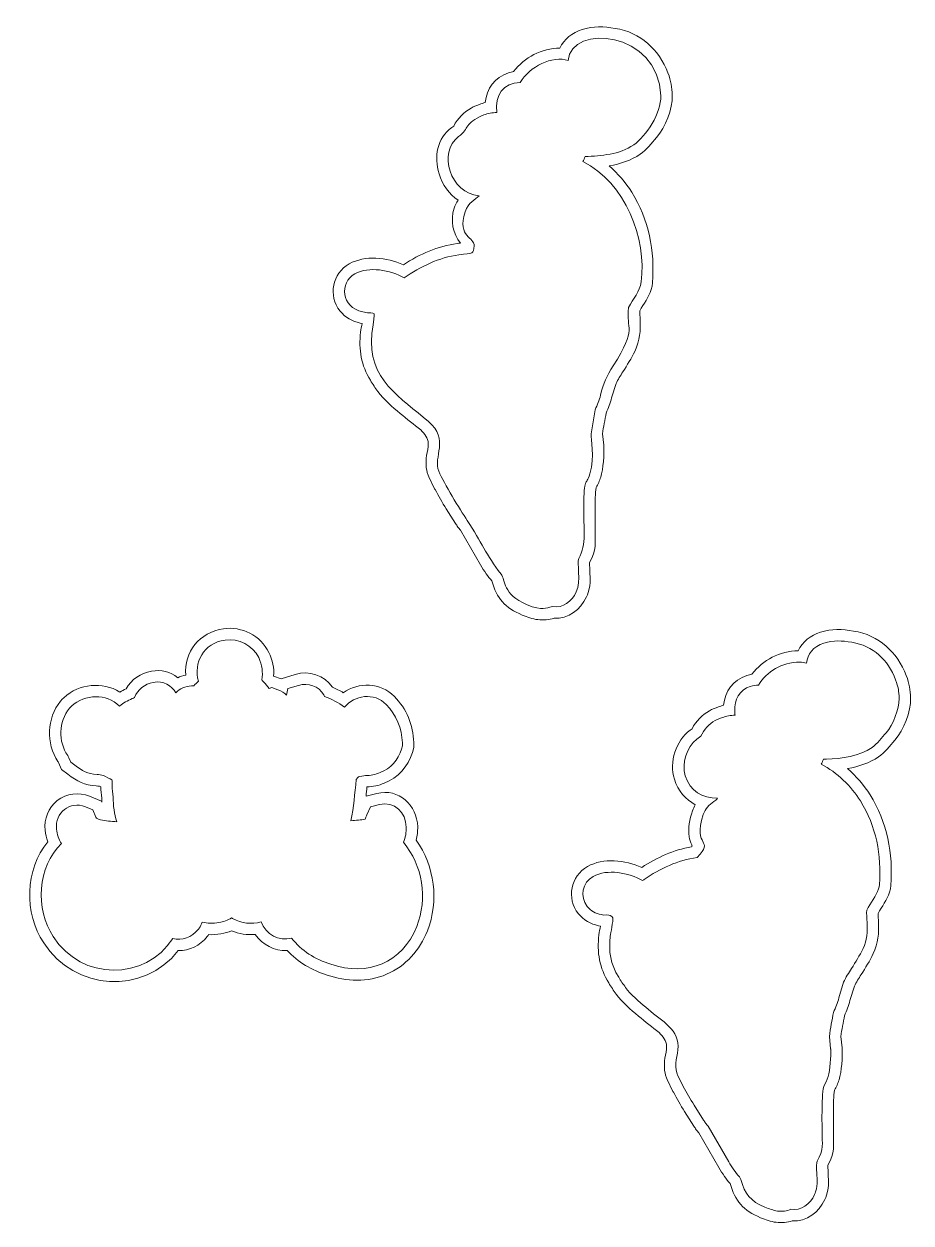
# Model space of a CAD drawing. Header units: millimetres. Extents: x -1956 to 3160, y -604 to 586.
# Drawn here: x -215 to 18.2, y 12.8 to 328.2 of the extents above; entities that cross this region are included whole.
import ezdxf

# ---------------------------------------------------------------- set-up
doc = ezdxf.new("R2010")
doc.units = ezdxf.units.MM
doc.header["$MEASUREMENT"] = 0
doc.layers.add('Katman 1', color=7, linetype='Continuous')

msp = doc.modelspace()

# ---------------------------------------------------------------- linework, layer by layer
at = {"layer": 'Katman 1', "color": 22, "lineweight": 20}
for points, knots in [([(-56.045, 253.6295), (-56.7787, 247.6302), (-53.5803, 248.5705), (-60.0728, 238.278), (-61.8125, 235.5201), (-62.622, 233.8), (-63.3875, 230.5871), (-63.6276, 229.192), (-64.2745, 228.0751), (-64.7726, 226.7365), (-64.7726, 226.7365), (-65.8899, 220.4174), (-65.8899, 220.4174), (-65.942, 218.927), (-64.8167, 214.6297), (-66.2057, 209.8505), (-67.2083, 206.401), (-67.6958, 209.3864), (-67.809, 201.1726), (-67.8862, 195.571), (-66.9883, 191.3956), (-69.1063, 187.5852), (-69.6845, 186.5451), (-68.4116, 181.6567), (-69.7665, 178.8139), (-70.9719, 176.2849), (-73.249, 174.51), (-76.0207, 174.9414), (-77.9277, 174.6943), (-78.3345, 173.6174), (-82.8315, 175.498), (-89.1467, 178.139), (-88.3623, 181.9174), (-89.5304, 183.495), (-93.6111, 188.6984), (-94.5728, 191.8063), (-98.4342, 197.5991), (-100.4065, 200.5579), (-104.5715, 207.3539), (-105.8999, 210.5377), (-107.5, 214.3728), (-103.0229, 218.7945), (-108.6639, 223.6727), (-115.5552, 229.6321), (-124.9513, 234.7955), (-123.4928, 246.7848), (-122.6248, 253.9201), (-122.0789, 251.6116), (-125.9244, 252.4603), (-131.5549, 253.7028), (-132.1687, 260.1333), (-127.9608, 262.5148), (-124.3439, 264.5617), (-118.5966, 263.4798), (-114.9888, 261.4126), (-110.8713, 264.3732), (-105.7318, 266.824), (-100.6742, 267.488), (-96.7418, 268.0043), (-96.8737, 267.6418), (-96.6483, 269.8276), (-96.4051, 272.1859), (-101.1267, 271.9564), (-99.0221, 278.7817), (-98.2059, 281.3403), (-96.2167, 281.9627), (-95.3194, 283.0007), (-102.8804, 283.707), (-106.3037, 294.4487), (-100.7002, 298.6001), (-97.685, 300.8339), (-99.513, 302.0077), (-94.0549, 304.2801), (-93.0563, 304.7078), (-91.8537, 304.9179), (-90.6564, 304.927), (-91.3231, 309.4212), (-88.8903, 312.8174), (-84.5432, 312.8414), (-82.0362, 317.0108), (-76.0346, 319.9852), (-71.8824, 318.6119), (-71.2218, 328.2195), (-48.1566, 326.7078), (-47.5393, 309.2772), (-47.3819, 304.834), (-51.4166, 298.6712), (-54.6559, 296.4308), (-58.4597, 293.8), (-63.1576, 293.5872), (-67.4585, 293.3269), (-67.5918, 292.8654), (-67.7934, 292.4207), (-68.0537, 291.9999), (-56.8575, 286.4867), (-51.1769, 271.6476), (-52.7222, 260.3606), (-53.0777, 257.7637), (-54.7738, 256.0093), (-56.045, 253.6295)], [0, 0, 0, 0, 0.03030303, 0.03030303, 0.03030303, 0.06060606, 0.06060606, 0.06060606, 0.09090909, 0.09090909, 0.09090909, 0.12121212, 0.12121212, 0.12121212, 0.15151515, 0.15151515, 0.15151515, 0.18181818, 0.18181818, 0.18181818, 0.21212121, 0.21212121, 0.21212121, 0.24242424, 0.24242424, 0.24242424, 0.27272727, 0.27272727, 0.27272727, 0.3030303, 0.3030303, 0.3030303, 0.33333333, 0.33333333, 0.33333333, 0.36363636, 0.36363636, 0.36363636, 0.39393939, 0.39393939, 0.39393939, 0.42424242, 0.42424242, 0.42424242, 0.45454545, 0.45454545, 0.45454545, 0.48484848, 0.48484848, 0.48484848, 0.51515152, 0.51515152, 0.51515152, 0.54545455, 0.54545455, 0.54545455, 0.57575758, 0.57575758, 0.57575758, 0.60606061, 0.60606061, 0.60606061, 0.63636364, 0.63636364, 0.63636364, 0.66666667, 0.66666667, 0.66666667, 0.6969697, 0.6969697, 0.6969697, 0.72727273, 0.72727273, 0.72727273, 0.75757576, 0.75757576, 0.75757576, 0.78787879, 0.78787879, 0.78787879, 0.81818182, 0.81818182, 0.81818182, 0.84848485, 0.84848485, 0.84848485, 0.87878788, 0.87878788, 0.87878788, 0.90909091, 0.90909091, 0.90909091, 0.93939394, 0.93939394, 0.93939394, 0.96969697, 0.96969697, 0.96969697, 1, 1, 1, 1]), ([(-110.6352, 221.4048), (-112.473, 222.8285), (-114.2921, 224.2772), (-116.0688, 225.7767), (-118.0929, 227.4849), (-120.3523, 229.3933), (-121.9007, 231.5462), (-122.6057, 232.5265), (-123.3183, 233.4098), (-123.8862, 234.4788), (-126.3358, 238.401), (-127.0269, 242.5833), (-126.4716, 247.1477), (-126.3801, 247.8999), (-126.2208, 248.6726), (-126.0871, 249.4244), (-126.0871, 249.4244), (-126.5719, 249.5314), (-126.5719, 249.5314), (-128.6466, 249.9894), (-130.5225, 251.0385), (-131.8644, 252.7052), (-135.106, 256.7315), (-133.917, 262.5921), (-129.4392, 265.1263), (-125.3521, 267.4394), (-119.5845, 266.8043), (-115.2184, 264.8817), (-110.9268, 267.6558), (-106.164, 269.7937), (-101.0655, 270.4631), (-100.7786, 270.5007), (-100.4913, 270.5335), (-100.2038, 270.5615), (-102.2002, 273.1079), (-102.9414, 276.4783), (-101.872, 279.7217), (-101.6144, 280.5031), (-101.2648, 281.2109), (-100.8348, 281.8554), (-103.2046, 283.4404), (-104.9364, 285.9069), (-105.8412, 288.8183), (-107.234, 293.2999), (-106.4214, 298.0962), (-102.4869, 301.0112), (-102.4869, 301.0112), (-101.9924, 301.3776), (-101.9924, 301.3776), (-100.9273, 303.3244), (-99.3366, 305.0164), (-97.4094, 306.1128), (-97.4094, 306.1128), (-96.8758, 306.4164), (-96.8758, 306.4164), (-96.8758, 306.4164), (-95.1755, 307.0644), (-95.1755, 307.0644), (-94.7071, 307.2611), (-94.2198, 307.4213), (-93.722, 307.548), (-93.3535, 311.1319), (-91.1936, 314.2378), (-87.5607, 315.3624), (-87.1279, 315.4963), (-86.6878, 315.6049), (-86.2427, 315.6847), (-83.376, 319.5106), (-78.8994, 321.7464), (-74.0769, 321.8848), (-72.9683, 324.2135), (-70.83, 325.946), (-68.2466, 326.7596), (-65.2119, 327.7154), (-62.5843, 327.5634), (-59.5009, 327.0645), (-52.839, 325.9865), (-48.0438, 321.5436), (-45.6685, 315.3344), (-44.8274, 313.1357), (-44.6243, 311.709), (-44.542, 309.384), (-44.4182, 305.8894), (-46.4012, 301.0061), (-48.6656, 298.3637), (-50.0174, 296.7863), (-51.212, 295.1662), (-52.9502, 293.964), (-55.2733, 292.3573), (-58.1564, 291.4134), (-61.0848, 290.8955), (-58.7784, 288.8836), (-56.7783, 286.4991), (-55.172, 283.9542), (-50.7137, 276.891), (-49.0689, 268.3866), (-49.7326, 260.1211), (-49.7326, 260.1211), (-49.8046, 259.2245), (-49.8046, 259.2245), (-49.8046, 259.2245), (-50.0739, 258.3663), (-50.0739, 258.3663), (-50.7428, 256.2345), (-52.0222, 254.625), (-53.0915, 252.7706), (-53.0908, 252.0723), (-52.9854, 251.1874), (-52.9617, 250.5902), (-52.8453, 247.6631), (-53.0256, 244.8766), (-54.3254, 242.1958), (-55.2575, 240.2733), (-56.3982, 238.4822), (-57.5362, 236.678), (-58.145, 235.7129), (-58.8348, 234.6796), (-59.3164, 233.636), (-59.3164, 233.636), (-60.4693, 229.8739), (-60.4693, 229.8739), (-60.764, 228.3597), (-61.357, 227.2699), (-61.8924, 225.8745), (-62.0952, 224.9525), (-62.2481, 224.0169), (-62.4148, 223.0883), (-62.5723, 222.2114), (-62.7698, 221.3093), (-62.8739, 220.4204), (-62.8739, 220.4204), (-62.5538, 217.4181), (-62.5538, 217.4181), (-62.5538, 217.4181), (-62.5435, 217.2676), (-62.5435, 217.2676), (-62.3857, 214.9754), (-62.6877, 211.2089), (-63.3257, 209.0138), (-63.627, 207.9773), (-64.05, 207.1555), (-64.5289, 206.2484), (-64.7924, 204.7745), (-64.7907, 202.5359), (-64.8101, 201.1319), (-64.8367, 199.2026), (-64.8175, 197.273), (-64.8049, 195.3437), (-64.7805, 191.6256), (-64.3787, 189.8679), (-66.2477, 186.5363), (-66.269, 186.1528), (-66.2504, 185.6997), (-66.2423, 185.3618), (-66.1804, 182.7979), (-65.8283, 181.2854), (-66.6221, 178.6545), (-66.6221, 178.6545), (-66.7976, 178.0726), (-66.7976, 178.0726), (-66.7976, 178.0726), (-67.0591, 177.524), (-67.0591, 177.524), (-68.6835, 174.115), (-71.8299, 171.6853), (-75.6229, 171.8877), (-76.9839, 171.4435), (-78.4426, 171.3256), (-79.864, 171.509), (-81.337, 171.699), (-82.6304, 172.1624), (-83.9898, 172.7309), (-88.4878, 174.612), (-90.7129, 177.1394), (-91.9879, 181.7571), (-92.4855, 182.3493), (-92.9935, 182.9249), (-93.4487, 183.5544), (-94.0008, 184.3179), (-94.4369, 185.1296), (-94.9117, 185.939), (-94.9117, 185.939), (-100.2489, 195.0381), (-100.2489, 195.0381), (-100.4736, 195.3128), (-100.6913, 195.5907), (-100.8952, 195.8829), (-101.1081, 196.1879), (-101.3116, 196.4989), (-101.5102, 196.8134), (-101.5102, 196.8134), (-103.9523, 200.6806), (-103.9523, 200.6806), (-105.0236, 202.3193), (-105.9149, 204.0468), (-106.8894, 205.7408), (-106.8894, 205.7408), (-107.0093, 205.9492), (-107.0093, 205.9492), (-107.0093, 205.9492), (-108.5662, 209.0769), (-108.5662, 209.0769), (-108.5662, 209.0769), (-108.7296, 209.5396), (-108.7296, 209.5396), (-109.3441, 211.2803), (-109.3898, 212.9011), (-109.1143, 214.7055), (-108.9587, 215.7243), (-108.6736, 216.8233), (-108.6757, 217.8516), (-108.6785, 219.259), (-109.6761, 220.4631), (-110.6352, 221.4048)], [0, 0, 0, 0, 0.01408451, 0.01408451, 0.01408451, 0.02816901, 0.02816901, 0.02816901, 0.04225352, 0.04225352, 0.04225352, 0.05633803, 0.05633803, 0.05633803, 0.07042254, 0.07042254, 0.07042254, 0.08450704, 0.08450704, 0.08450704, 0.09859155, 0.09859155, 0.09859155, 0.11267606, 0.11267606, 0.11267606, 0.12676056, 0.12676056, 0.12676056, 0.14084507, 0.14084507, 0.14084507, 0.15492958, 0.15492958, 0.15492958, 0.16901408, 0.16901408, 0.16901408, 0.18309859, 0.18309859, 0.18309859, 0.1971831, 0.1971831, 0.1971831, 0.21126761, 0.21126761, 0.21126761, 0.22535211, 0.22535211, 0.22535211, 0.23943662, 0.23943662, 0.23943662, 0.25352113, 0.25352113, 0.25352113, 0.26760563, 0.26760563, 0.26760563, 0.28169014, 0.28169014, 0.28169014, 0.29577465, 0.29577465, 0.29577465, 0.30985915, 0.30985915, 0.30985915, 0.32394366, 0.32394366, 0.32394366, 0.33802817, 0.33802817, 0.33802817, 0.35211268, 0.35211268, 0.35211268, 0.36619718, 0.36619718, 0.36619718, 0.38028169, 0.38028169, 0.38028169, 0.3943662, 0.3943662, 0.3943662, 0.4084507, 0.4084507, 0.4084507, 0.42253521, 0.42253521, 0.42253521, 0.43661972, 0.43661972, 0.43661972, 0.45070423, 0.45070423, 0.45070423, 0.46478873, 0.46478873, 0.46478873, 0.47887324, 0.47887324, 0.47887324, 0.49295775, 0.49295775, 0.49295775, 0.50704225, 0.50704225, 0.50704225, 0.52112676, 0.52112676, 0.52112676, 0.53521127, 0.53521127, 0.53521127, 0.54929577, 0.54929577, 0.54929577, 0.56338028, 0.56338028, 0.56338028, 0.57746479, 0.57746479, 0.57746479, 0.5915493, 0.5915493, 0.5915493, 0.6056338, 0.6056338, 0.6056338, 0.61971831, 0.61971831, 0.61971831, 0.63380282, 0.63380282, 0.63380282, 0.64788732, 0.64788732, 0.64788732, 0.66197183, 0.66197183, 0.66197183, 0.67605634, 0.67605634, 0.67605634, 0.69014085, 0.69014085, 0.69014085, 0.70422535, 0.70422535, 0.70422535, 0.71830986, 0.71830986, 0.71830986, 0.73239437, 0.73239437, 0.73239437, 0.74647887, 0.74647887, 0.74647887, 0.76056338, 0.76056338, 0.76056338, 0.77464789, 0.77464789, 0.77464789, 0.78873239, 0.78873239, 0.78873239, 0.8028169, 0.8028169, 0.8028169, 0.81690141, 0.81690141, 0.81690141, 0.83098592, 0.83098592, 0.83098592, 0.84507042, 0.84507042, 0.84507042, 0.85915493, 0.85915493, 0.85915493, 0.87323944, 0.87323944, 0.87323944, 0.88732394, 0.88732394, 0.88732394, 0.90140845, 0.90140845, 0.90140845, 0.91549296, 0.91549296, 0.91549296, 0.92957746, 0.92957746, 0.92957746, 0.94366197, 0.94366197, 0.94366197, 0.95774648, 0.95774648, 0.95774648, 0.97183099, 0.97183099, 0.97183099, 0.98591549, 0.98591549, 0.98591549, 1, 1, 1, 1]), ([(-111.8594, 113.51), (-106.9827, 106.6721), (-105.8154, 97.4889), (-108.9255, 89.6468), (-110.9421, 84.5621), (-114.5666, 80.3966), (-119.6381, 78.2151), (-124.6438, 76.0618), (-130.1639, 76.2266), (-135.2466, 78.0219), (-139.251, 79.2634), (-142.9929, 81.4059), (-145.8253, 84.4973), (-149.1708, 84.3017), (-152.2698, 85.9711), (-154.2174, 88.683), (-156.3283, 88.5137), (-158.4411, 88.8433), (-160.4032, 89.6851), (-161.2923, 89.3008), (-162.2168, 89.0182), (-163.1918, 88.854), (-164.2876, 88.6514), (-165.3757, 88.5799), (-166.4608, 88.6434), (-166.4608, 88.6434), (-166.5961, 88.4393), (-166.5961, 88.4393), (-166.5961, 88.4393), (-166.8004, 88.1804), (-166.8004, 88.1804), (-168.7204, 85.7473), (-171.4808, 84.3924), (-174.4386, 84.4487), (-183.4446, 72.7774), (-201.7415, 73.7967), (-209.8076, 86.4996), (-214.9808, 94.2275), (-214.735, 105.866), (-208.726, 113.1032), (-209.0949, 114.0718), (-209.3346, 115.0937), (-209.4286, 116.0981), (-209.707, 119.0752), (-208.5831, 122.025), (-206.2277, 123.9076), (-203.7868, 125.8585), (-200.5989, 126.2038), (-197.7236, 125.0423), (-197.7236, 125.0423), (-194.6178, 123.7878), (-194.6178, 123.7878), (-194.6178, 123.7878), (-194.4972, 123.4975), (-194.4972, 123.4975), (-194.5083, 123.8516), (-194.5103, 124.2069), (-194.503, 124.5636), (-194.6945, 125.5459), (-194.7734, 126.5339), (-194.7967, 127.5347), (-194.9037, 127.586), (-195.0092, 127.6362), (-195.1103, 127.6847), (-195.3913, 127.7345), (-195.6969, 127.7604), (-195.9696, 127.7852), (-199.134, 127.9447), (-200.9645, 128.9758), (-203.4395, 130.829), (-203.4395, 130.829), (-205.0999, 132.0722), (-205.0999, 132.0722), (-205.0999, 132.0722), (-205.9469, 133.9655), (-205.9469, 133.9655), (-205.9761, 134.0308), (-206.0109, 134.0958), (-206.0467, 134.1591), (-209.2317, 138.974), (-209.0063, 145.5542), (-205.37, 150.0699), (-205.37, 150.0699), (-204.9734, 150.5624), (-204.9734, 150.5624), (-204.9734, 150.5624), (-204.5042, 150.9864), (-204.5042, 150.9864), (-200.3884, 154.7061), (-194.3596, 155.2686), (-189.7628, 152.4775), (-189.2445, 152.7835), (-188.7087, 153.0593), (-188.1509, 153.3031), (-186.7429, 155.7394), (-184.296, 157.4937), (-181.4874, 157.9752), (-178.9324, 158.4131), (-176.4475, 157.7727), (-174.5626, 156.2466), (-173.8908, 156.5602), (-173.1809, 156.7906), (-172.4448, 156.9325), (-172.8649, 162.9104), (-168.8569, 168.2229), (-162.5382, 169.1198), (-157.617, 169.8184), (-152.8331, 167.302), (-150.5908, 162.8716), (-149.6034, 160.9207), (-149.1907, 158.8013), (-149.3335, 156.6632), (-149.3335, 156.6632), (-147.379, 155.9646), (-147.379, 155.9646), (-147.379, 155.9646), (-143.6805, 157.091), (-143.6805, 157.091), (-139.9769, 158.2191), (-136.0736, 156.8997), (-133.8887, 153.7554), (-132.8908, 153.3377), (-131.9368, 152.8424), (-131.0166, 152.2834), (-127.0066, 155.1517), (-121.2448, 155.0143), (-117.6051, 151.31), (-114.4157, 148.1668), (-112.6364, 143.6685), (-112.4989, 139.219), (-112.4989, 139.219), (-112.4572, 137.8674), (-112.4572, 137.8674), (-112.4572, 137.8674), (-112.8619, 136.5771), (-112.8619, 136.5771), (-114.0065, 132.9284), (-116.5759, 129.772), (-120.2527, 128.5171), (-121.6922, 127.8697), (-123.2317, 127.5486), (-124.8053, 127.5051), (-124.8837, 126.7001), (-124.9605, 125.895), (-125.0433, 125.0908), (-125.0433, 125.0908), (-122.2293, 125.7864), (-122.2293, 125.7864), (-116.4056, 127.2261), (-111.6153, 122.7387), (-111.4696, 116.9971), (-111.4405, 115.85), (-111.5671, 114.6517), (-111.8594, 113.51)], [0, 0, 0, 0, 0.01960784, 0.01960784, 0.01960784, 0.03921569, 0.03921569, 0.03921569, 0.05882353, 0.05882353, 0.05882353, 0.07843137, 0.07843137, 0.07843137, 0.09803922, 0.09803922, 0.09803922, 0.11764706, 0.11764706, 0.11764706, 0.1372549, 0.1372549, 0.1372549, 0.15686275, 0.15686275, 0.15686275, 0.17647059, 0.17647059, 0.17647059, 0.19607843, 0.19607843, 0.19607843, 0.21568627, 0.21568627, 0.21568627, 0.23529412, 0.23529412, 0.23529412, 0.25490196, 0.25490196, 0.25490196, 0.2745098, 0.2745098, 0.2745098, 0.29411765, 0.29411765, 0.29411765, 0.31372549, 0.31372549, 0.31372549, 0.33333333, 0.33333333, 0.33333333, 0.35294118, 0.35294118, 0.35294118, 0.37254902, 0.37254902, 0.37254902, 0.39215686, 0.39215686, 0.39215686, 0.41176471, 0.41176471, 0.41176471, 0.43137255, 0.43137255, 0.43137255, 0.45098039, 0.45098039, 0.45098039, 0.47058824, 0.47058824, 0.47058824, 0.49019608, 0.49019608, 0.49019608, 0.50980392, 0.50980392, 0.50980392, 0.52941176, 0.52941176, 0.52941176, 0.54901961, 0.54901961, 0.54901961, 0.56862745, 0.56862745, 0.56862745, 0.58823529, 0.58823529, 0.58823529, 0.60784314, 0.60784314, 0.60784314, 0.62745098, 0.62745098, 0.62745098, 0.64705882, 0.64705882, 0.64705882, 0.66666667, 0.66666667, 0.66666667, 0.68627451, 0.68627451, 0.68627451, 0.70588235, 0.70588235, 0.70588235, 0.7254902, 0.7254902, 0.7254902, 0.74509804, 0.74509804, 0.74509804, 0.76470588, 0.76470588, 0.76470588, 0.78431373, 0.78431373, 0.78431373, 0.80392157, 0.80392157, 0.80392157, 0.82352941, 0.82352941, 0.82352941, 0.84313725, 0.84313725, 0.84313725, 0.8627451, 0.8627451, 0.8627451, 0.88235294, 0.88235294, 0.88235294, 0.90196078, 0.90196078, 0.90196078, 0.92156863, 0.92156863, 0.92156863, 0.94117647, 0.94117647, 0.94117647, 0.96078431, 0.96078431, 0.96078431, 0.98039216, 0.98039216, 0.98039216, 1, 1, 1, 1]), ([(-47.9705, 62.8573), (-49.8083, 64.281), (-51.6274, 65.7297), (-53.4041, 67.2292), (-55.4282, 68.9374), (-57.6876, 70.8458), (-59.236, 72.9987), (-59.941, 73.979), (-60.6536, 74.8623), (-61.2215, 75.9313), (-63.6711, 79.8535), (-64.3622, 84.0358), (-63.8069, 88.6002), (-63.7154, 89.3524), (-63.5561, 90.1251), (-63.4224, 90.8769), (-63.4224, 90.8769), (-63.9072, 90.9839), (-63.9072, 90.9839), (-65.9819, 91.4419), (-67.8578, 92.491), (-69.1997, 94.1577), (-72.4413, 98.184), (-71.2523, 104.0446), (-66.7745, 106.5788), (-62.6874, 108.8919), (-56.9198, 108.2568), (-52.5537, 106.3342), (-48.5725, 108.9077), (-44.1858, 110.9336), (-39.5018, 111.7476), (-39.4255, 111.836), (-39.3515, 111.9249), (-39.2841, 112.0106), (-39.3331, 112.105), (-39.381, 112.1989), (-39.4233, 112.2907), (-39.7374, 112.9715), (-39.9565, 113.6644), (-40.0796, 114.405), (-40.4516, 116.6422), (-39.9063, 119.0542), (-39.2073, 121.1742), (-39.0116, 121.7678), (-38.7628, 122.319), (-38.466, 122.8321), (-41.0407, 124.1404), (-42.9932, 126.4062), (-43.9767, 129.5707), (-45.3594, 134.0194), (-43.5775, 139.6814), (-39.8222, 142.4637), (-39.8222, 142.4637), (-39.3277, 142.8301), (-39.3277, 142.8301), (-38.2626, 144.7769), (-36.6719, 146.4689), (-34.7447, 147.5653), (-34.7447, 147.5653), (-34.2111, 147.8689), (-34.2111, 147.8689), (-34.2111, 147.8689), (-32.5108, 148.5169), (-32.5108, 148.5169), (-32.0424, 148.7136), (-31.5551, 148.8738), (-31.0573, 149.0005), (-30.6888, 152.5844), (-28.5289, 155.6903), (-24.896, 156.8149), (-24.4632, 156.9488), (-24.0231, 157.0574), (-23.578, 157.1372), (-20.7113, 160.9631), (-16.2347, 163.1989), (-11.4122, 163.3373), (-10.3036, 165.666), (-8.1653, 167.3985), (-5.5819, 168.2121), (-2.5472, 169.1679), (0.0804, 169.0159), (3.1638, 168.517), (9.8257, 167.439), (14.6209, 162.9961), (16.9962, 156.7869), (17.8373, 154.5882), (18.0404, 153.1615), (18.1227, 150.8365), (18.2465, 147.3419), (16.2635, 142.4586), (13.9991, 139.8162), (12.6473, 138.2388), (11.4527, 136.6187), (9.7145, 135.4165), (7.3914, 133.8098), (4.5083, 132.8659), (1.5799, 132.348), (3.8863, 130.3361), (5.8864, 127.9516), (7.4927, 125.4067), (11.951, 118.3435), (13.5958, 109.8391), (12.9321, 101.5736), (12.9321, 101.5736), (12.8601, 100.677), (12.8601, 100.677), (12.8601, 100.677), (12.5908, 99.8188), (12.5908, 99.8188), (11.9219, 97.687), (10.6425, 96.0775), (9.5732, 94.2231), (9.5739, 93.5248), (9.6793, 92.6399), (9.703, 92.0427), (9.8194, 89.1156), (9.6391, 86.3291), (8.3393, 83.6483), (7.4072, 81.7258), (6.2665, 79.9347), (5.1285, 78.1305), (4.5197, 77.1654), (3.8299, 76.1321), (3.3483, 75.0885), (3.3483, 75.0885), (2.1954, 71.3264), (2.1954, 71.3264), (1.9007, 69.8122), (1.3077, 68.7224), (0.7723, 67.327), (0.5695, 66.405), (0.4166, 65.4694), (0.2499, 64.5408), (0.0924, 63.6639), (-0.1051, 62.7618), (-0.2092, 61.8729), (-0.2092, 61.8729), (0.1109, 58.8706), (0.1109, 58.8706), (0.1109, 58.8706), (0.1212, 58.7201), (0.1212, 58.7201), (0.279, 56.4279), (-0.023, 52.6614), (-0.661, 50.4663), (-0.9623, 49.4298), (-1.3853, 48.608), (-1.8642, 47.7009), (-2.1277, 46.227), (-2.126, 43.9884), (-2.1454, 42.5844), (-2.172, 40.6551), (-2.1528, 38.7255), (-2.1402, 36.7962), (-2.1158, 33.0781), (-1.714, 31.3204), (-3.583, 27.9888), (-3.6043, 27.6053), (-3.5857, 27.1522), (-3.5776, 26.8143), (-3.5157, 24.2504), (-3.1636, 22.7379), (-3.9574, 20.107), (-3.9574, 20.107), (-4.1329, 19.5251), (-4.1329, 19.5251), (-4.1329, 19.5251), (-4.3944, 18.9765), (-4.3944, 18.9765), (-6.0188, 15.5675), (-9.1652, 13.1378), (-12.9582, 13.3402), (-14.3192, 12.896), (-15.7779, 12.7781), (-17.1993, 12.9615), (-18.6723, 13.1515), (-19.9657, 13.6149), (-21.3251, 14.1834), (-25.8231, 16.0645), (-28.0482, 18.5919), (-29.3232, 23.2096), (-29.8208, 23.8018), (-30.3288, 24.3774), (-30.784, 25.0069), (-31.3361, 25.7704), (-31.7722, 26.5821), (-32.247, 27.3915), (-32.247, 27.3915), (-37.5842, 36.4906), (-37.5842, 36.4906), (-37.8089, 36.7653), (-38.0266, 37.0432), (-38.2305, 37.3354), (-38.4434, 37.6404), (-38.6469, 37.9514), (-38.8455, 38.2659), (-38.8455, 38.2659), (-41.2876, 42.1331), (-41.2876, 42.1331), (-42.3589, 43.7718), (-43.2502, 45.4993), (-44.2247, 47.1933), (-44.2247, 47.1933), (-44.3446, 47.4017), (-44.3446, 47.4017), (-44.3446, 47.4017), (-45.9015, 50.5294), (-45.9015, 50.5294), (-45.9015, 50.5294), (-46.0649, 50.9921), (-46.0649, 50.9921), (-46.6794, 52.7328), (-46.7251, 54.3536), (-46.4496, 56.158), (-46.294, 57.1768), (-46.0089, 58.2758), (-46.011, 59.3041), (-46.0138, 60.7115), (-47.0114, 61.9156), (-47.9705, 62.8573)], [0, 0, 0, 0, 0.01369863, 0.01369863, 0.01369863, 0.02739726, 0.02739726, 0.02739726, 0.04109589, 0.04109589, 0.04109589, 0.05479452, 0.05479452, 0.05479452, 0.06849315, 0.06849315, 0.06849315, 0.08219178, 0.08219178, 0.08219178, 0.09589041, 0.09589041, 0.09589041, 0.10958904, 0.10958904, 0.10958904, 0.12328767, 0.12328767, 0.12328767, 0.1369863, 0.1369863, 0.1369863, 0.15068493, 0.15068493, 0.15068493, 0.16438356, 0.16438356, 0.16438356, 0.17808219, 0.17808219, 0.17808219, 0.19178082, 0.19178082, 0.19178082, 0.20547945, 0.20547945, 0.20547945, 0.21917808, 0.21917808, 0.21917808, 0.23287671, 0.23287671, 0.23287671, 0.24657534, 0.24657534, 0.24657534, 0.26027397, 0.26027397, 0.26027397, 0.2739726, 0.2739726, 0.2739726, 0.28767123, 0.28767123, 0.28767123, 0.30136986, 0.30136986, 0.30136986, 0.31506849, 0.31506849, 0.31506849, 0.32876712, 0.32876712, 0.32876712, 0.34246575, 0.34246575, 0.34246575, 0.35616438, 0.35616438, 0.35616438, 0.36986301, 0.36986301, 0.36986301, 0.38356164, 0.38356164, 0.38356164, 0.39726027, 0.39726027, 0.39726027, 0.4109589, 0.4109589, 0.4109589, 0.42465753, 0.42465753, 0.42465753, 0.43835616, 0.43835616, 0.43835616, 0.45205479, 0.45205479, 0.45205479, 0.46575342, 0.46575342, 0.46575342, 0.47945205, 0.47945205, 0.47945205, 0.49315068, 0.49315068, 0.49315068, 0.50684932, 0.50684932, 0.50684932, 0.52054795, 0.52054795, 0.52054795, 0.53424658, 0.53424658, 0.53424658, 0.54794521, 0.54794521, 0.54794521, 0.56164384, 0.56164384, 0.56164384, 0.57534247, 0.57534247, 0.57534247, 0.5890411, 0.5890411, 0.5890411, 0.60273973, 0.60273973, 0.60273973, 0.61643836, 0.61643836, 0.61643836, 0.63013699, 0.63013699, 0.63013699, 0.64383562, 0.64383562, 0.64383562, 0.65753425, 0.65753425, 0.65753425, 0.67123288, 0.67123288, 0.67123288, 0.68493151, 0.68493151, 0.68493151, 0.69863014, 0.69863014, 0.69863014, 0.71232877, 0.71232877, 0.71232877, 0.7260274, 0.7260274, 0.7260274, 0.73972603, 0.73972603, 0.73972603, 0.75342466, 0.75342466, 0.75342466, 0.76712329, 0.76712329, 0.76712329, 0.78082192, 0.78082192, 0.78082192, 0.79452055, 0.79452055, 0.79452055, 0.80821918, 0.80821918, 0.80821918, 0.82191781, 0.82191781, 0.82191781, 0.83561644, 0.83561644, 0.83561644, 0.84931507, 0.84931507, 0.84931507, 0.8630137, 0.8630137, 0.8630137, 0.87671233, 0.87671233, 0.87671233, 0.89041096, 0.89041096, 0.89041096, 0.90410959, 0.90410959, 0.90410959, 0.91780822, 0.91780822, 0.91780822, 0.93150685, 0.93150685, 0.93150685, 0.94520548, 0.94520548, 0.94520548, 0.95890411, 0.95890411, 0.95890411, 0.97260274, 0.97260274, 0.97260274, 0.98630137, 0.98630137, 0.98630137, 1, 1, 1, 1]), ([(-130.7279, 148.4718), (-128.1232, 151.6886), (-122.9099, 152.4498), (-119.7287, 149.1907), (-117.0786, 146.5896), (-115.6114, 142.8108), (-115.4975, 139.1264), (-115.4975, 139.1264), (-115.4714, 138.2816), (-115.4714, 138.2816), (-115.4714, 138.2816), (-115.7244, 137.4751), (-115.7244, 137.4751), (-116.6002, 134.6839), (-118.5379, 132.2153), (-121.3548, 131.3123), (-122.5542, 130.7472), (-123.8507, 130.4993), (-125.1835, 130.5), (-125.7344, 130.4227), (-126.5848, 130.2928), (-127.0508, 130.1319), (-127.2389, 129.8997), (-127.4311, 129.6727), (-127.6258, 129.4474), (-128.0138, 125.7245), (-128.2475, 122.1191), (-129.0567, 118.6269), (-128.3856, 118.6908), (-127.7116, 118.7377), (-127.0272, 118.7919), (-126.491, 118.8343), (-125.878, 118.8833), (-125.3016, 118.9932), (-125.1456, 119.3802), (-124.9998, 119.7919), (-124.8431, 120.1289), (-124.8431, 120.1289), (-123.8334, 122.2996), (-123.8334, 122.2996), (-123.8334, 122.2996), (-121.5094, 122.8741), (-121.5094, 122.8741), (-117.5326, 123.8572), (-114.5652, 120.7272), (-114.4686, 116.921), (-114.436, 115.6362), (-114.6627, 114.1776), (-115.2156, 112.9572), (-110.1727, 106.8597), (-108.7578, 98.2072), (-111.7142, 90.7528), (-115.479, 81.26), (-124.7115, 77.4549), (-134.3023, 80.8701), (-138.4498, 82.1453), (-142.1354, 84.4488), (-144.6191, 87.7298), (-148.0381, 86.7513), (-151.287, 88.7716), (-152.6465, 91.9762), (-155.132, 91.342), (-157.7757, 91.5835), (-160.1233, 92.8847), (-160.2241, 92.9339), (-160.3221, 92.9839), (-160.4177, 93.0346), (-161.4427, 92.4401), (-162.5102, 92.0078), (-163.7134, 91.8084), (-165.3333, 91.5054), (-166.7817, 91.5873), (-168.1404, 91.9183), (-168.3428, 91.3667), (-168.6008, 90.8443), (-168.9141, 90.3721), (-168.9141, 90.3721), (-169.0279, 90.2005), (-169.0279, 90.2005), (-169.0279, 90.2005), (-169.1555, 90.0388), (-169.1555, 90.0388), (-170.9117, 87.8134), (-173.4252, 87.0434), (-175.8546, 87.6453), (-183.0078, 76.4658), (-199.8663, 76.3923), (-207.2946, 88.1385), (-212.0872, 95.2641), (-211.5441, 106.5829), (-205.1042, 112.5786), (-205.1055, 112.5807), (-205.1067, 112.5829), (-205.1079, 112.585), (-205.8575, 113.6941), (-206.3212, 115.09), (-206.4416, 116.3775), (-206.8445, 120.6847), (-203.0051, 123.9401), (-198.8472, 122.2607), (-198.8472, 122.2607), (-196.9061, 121.4766), (-196.9061, 121.4766), (-196.9061, 121.4766), (-196.1027, 119.5434), (-196.1027, 119.5434), (-195.9129, 119.0868), (-195.269, 118.9676), (-194.8357, 118.8653), (-193.5062, 118.5515), (-192.0273, 118.4736), (-190.5937, 118.3443), (-191.2265, 120.4123), (-191.5834, 122.5541), (-191.4938, 124.8312), (-191.7232, 125.8404), (-191.7913, 126.8548), (-191.803, 127.9255), (-191.8065, 128.2464), (-191.7841, 128.8229), (-191.8206, 129.2302), (-191.8206, 129.2302), (-191.8916, 129.3307), (-191.8916, 129.3307), (-192.4269, 129.7234), (-193.3524, 130.1461), (-194.1128, 130.5368), (-194.6349, 130.6708), (-195.2383, 130.73), (-195.7597, 130.7786), (-198.3356, 130.8969), (-199.654, 131.7422), (-201.6414, 133.2304), (-201.6414, 133.2304), (-202.6791, 134.0074), (-202.6791, 134.0074), (-202.6791, 134.0074), (-203.2085, 135.1907), (-203.2085, 135.1907), (-203.2927, 135.3789), (-203.3922, 135.563), (-203.4964, 135.742), (-206.0117, 139.4744), (-205.883, 144.6511), (-203.0334, 148.1883), (-203.0334, 148.1883), (-202.7857, 148.4959), (-202.7857, 148.4959), (-202.7857, 148.4959), (-202.4927, 148.7607), (-202.4927, 148.7607), (-198.9105, 151.9989), (-193.4015, 152.1097), (-189.8358, 148.7889), (-188.8554, 149.5666), (-187.7917, 150.2362), (-186.5166, 150.7331), (-186.3202, 150.8451), (-186.1275, 150.9431), (-185.9313, 151.0369), (-185.0875, 153.0727), (-183.2111, 154.6359), (-180.9805, 155.0183), (-178.3097, 155.4761), (-176.1632, 154.2368), (-175.0808, 152.2595), (-173.9917, 153.3671), (-172.5483, 154.0341), (-170.9192, 154.0961), (-170.9192, 154.0961), (-170.2984, 154.1197), (-170.2984, 154.1197), (-169.9333, 154.5279), (-169.5447, 154.9163), (-169.1367, 155.2874), (-170.4499, 160.153), (-167.8094, 165.3415), (-162.1166, 166.1496), (-158.4636, 166.6681), (-154.9294, 164.8006), (-153.2675, 161.5169), (-152.3093, 159.6237), (-152.108, 157.6025), (-152.4832, 155.6621), (-152.3184, 155.505), (-152.1488, 155.3273), (-151.9708, 155.1215), (-151.4782, 154.5519), (-150.9981, 153.9919), (-150.5412, 153.4209), (-150.5412, 153.4209), (-149.8027, 153.645), (-149.8027, 153.645), (-149.8027, 153.645), (-148.248, 153.0893), (-148.248, 153.0893), (-147.2716, 152.7404), (-146.555, 152.2526), (-145.9741, 151.6312), (-145.9741, 151.6312), (-145.5692, 153.3797), (-145.5692, 153.3797), (-145.5692, 153.3797), (-142.8064, 154.2212), (-142.8064, 154.2212), (-140.2147, 155.0106), (-137.5325, 154.0315), (-136.1361, 151.7092), (-136.0564, 151.5767), (-135.9864, 151.4497), (-135.9237, 151.3261), (-134.0354, 150.6597), (-132.3447, 149.6719), (-130.7279, 148.4718)], [0, 0, 0, 0, 0.01408451, 0.01408451, 0.01408451, 0.02816901, 0.02816901, 0.02816901, 0.04225352, 0.04225352, 0.04225352, 0.05633803, 0.05633803, 0.05633803, 0.07042254, 0.07042254, 0.07042254, 0.08450704, 0.08450704, 0.08450704, 0.09859155, 0.09859155, 0.09859155, 0.11267606, 0.11267606, 0.11267606, 0.12676056, 0.12676056, 0.12676056, 0.14084507, 0.14084507, 0.14084507, 0.15492958, 0.15492958, 0.15492958, 0.16901408, 0.16901408, 0.16901408, 0.18309859, 0.18309859, 0.18309859, 0.1971831, 0.1971831, 0.1971831, 0.21126761, 0.21126761, 0.21126761, 0.22535211, 0.22535211, 0.22535211, 0.23943662, 0.23943662, 0.23943662, 0.25352113, 0.25352113, 0.25352113, 0.26760563, 0.26760563, 0.26760563, 0.28169014, 0.28169014, 0.28169014, 0.29577465, 0.29577465, 0.29577465, 0.30985915, 0.30985915, 0.30985915, 0.32394366, 0.32394366, 0.32394366, 0.33802817, 0.33802817, 0.33802817, 0.35211268, 0.35211268, 0.35211268, 0.36619718, 0.36619718, 0.36619718, 0.38028169, 0.38028169, 0.38028169, 0.3943662, 0.3943662, 0.3943662, 0.4084507, 0.4084507, 0.4084507, 0.42253521, 0.42253521, 0.42253521, 0.43661972, 0.43661972, 0.43661972, 0.45070423, 0.45070423, 0.45070423, 0.46478873, 0.46478873, 0.46478873, 0.47887324, 0.47887324, 0.47887324, 0.49295775, 0.49295775, 0.49295775, 0.50704225, 0.50704225, 0.50704225, 0.52112676, 0.52112676, 0.52112676, 0.53521127, 0.53521127, 0.53521127, 0.54929577, 0.54929577, 0.54929577, 0.56338028, 0.56338028, 0.56338028, 0.57746479, 0.57746479, 0.57746479, 0.5915493, 0.5915493, 0.5915493, 0.6056338, 0.6056338, 0.6056338, 0.61971831, 0.61971831, 0.61971831, 0.63380282, 0.63380282, 0.63380282, 0.64788732, 0.64788732, 0.64788732, 0.66197183, 0.66197183, 0.66197183, 0.67605634, 0.67605634, 0.67605634, 0.69014085, 0.69014085, 0.69014085, 0.70422535, 0.70422535, 0.70422535, 0.71830986, 0.71830986, 0.71830986, 0.73239437, 0.73239437, 0.73239437, 0.74647887, 0.74647887, 0.74647887, 0.76056338, 0.76056338, 0.76056338, 0.77464789, 0.77464789, 0.77464789, 0.78873239, 0.78873239, 0.78873239, 0.8028169, 0.8028169, 0.8028169, 0.81690141, 0.81690141, 0.81690141, 0.83098592, 0.83098592, 0.83098592, 0.84507042, 0.84507042, 0.84507042, 0.85915493, 0.85915493, 0.85915493, 0.87323944, 0.87323944, 0.87323944, 0.88732394, 0.88732394, 0.88732394, 0.90140845, 0.90140845, 0.90140845, 0.91549296, 0.91549296, 0.91549296, 0.92957746, 0.92957746, 0.92957746, 0.94366197, 0.94366197, 0.94366197, 0.95774648, 0.95774648, 0.95774648, 0.97183099, 0.97183099, 0.97183099, 0.98591549, 0.98591549, 0.98591549, 1, 1, 1, 1]), ([(6.6189, 95.0826), (6.52, 94.274), (6.6764, 92.6527), (6.7054, 91.9235), (6.8005, 89.5313), (6.7064, 87.1567), (5.6399, 84.9572), (4.7584, 83.1391), (3.6674, 81.4374), (2.5911, 79.7311), (1.8883, 78.617), (1.0735, 77.3679), (0.5355, 76.1487), (0.5355, 76.1487), (-0.7236, 72.0402), (-0.7236, 72.0402), (-0.9637, 70.6451), (-1.6106, 69.5282), (-2.1087, 68.1896), (-2.3407, 67.1743), (-2.5195, 66.0925), (-2.7029, 65.0711), (-2.8801, 64.0847), (-3.1305, 62.8903), (-3.226, 61.8705), (-3.226, 61.8705), (-2.8782, 58.6084), (-2.8782, 58.6084), (-2.8782, 58.6084), (-2.8717, 58.514), (-2.8717, 58.514), (-2.7478, 56.7057), (-3.042, 53.0232), (-3.5418, 51.3036), (-3.832, 50.3051), (-4.2642, 49.5828), (-4.7165, 48.7239), (-5.0619, 47.2296), (-5.1249, 44.0876), (-5.1451, 42.6257), (-5.1719, 40.6761), (-5.1529, 38.7261), (-5.1401, 36.7765), (-5.1194, 33.6232), (-4.6135, 32.0874), (-6.4424, 29.0383), (-6.6216, 28.6893), (-6.5861, 27.1327), (-6.5767, 26.742), (-6.5253, 24.6113), (-6.1601, 23.1915), (-6.8295, 20.9735), (-6.8295, 20.9735), (-6.9392, 20.6099), (-6.9392, 20.6099), (-6.9392, 20.6099), (-7.1026, 20.267), (-7.1026, 20.267), (-8.308, 17.738), (-10.5851, 15.9631), (-13.3568, 16.3945), (-14.3728, 15.9504), (-15.5547, 15.7742), (-16.8155, 15.9368), (-18.0143, 16.0915), (-19.0638, 16.4895), (-20.1676, 16.9511), (-23.9227, 18.5215), (-25.4827, 20.3971), (-26.4975, 24.2532), (-26.5821, 24.4621), (-26.7438, 24.7616), (-26.8665, 24.9481), (-27.3592, 25.5417), (-27.9051, 26.1454), (-28.353, 26.7648), (-28.8342, 27.4303), (-29.2429, 28.1995), (-29.6593, 28.9093), (-29.6593, 28.9093), (-35.1179, 38.2154), (-35.1179, 38.2154), (-35.3465, 38.4902), (-35.5609, 38.752), (-35.7703, 39.0522), (-35.9583, 39.3215), (-36.1337, 39.5902), (-36.3089, 39.8677), (-36.3089, 39.8677), (-38.764, 43.7555), (-38.764, 43.7555), (-39.815, 45.36), (-40.6713, 47.0322), (-41.6243, 48.6892), (-41.6243, 48.6892), (-41.6992, 48.8194), (-41.6992, 48.8194), (-41.6992, 48.8194), (-43.1339, 51.7016), (-43.1339, 51.7016), (-43.1339, 51.7016), (-43.236, 51.9908), (-43.236, 51.9908), (-44.2022, 54.7282), (-43.0058, 56.7188), (-43.011, 59.3101), (-43.0158, 61.6778), (-44.3573, 63.5406), (-46, 65.1258), (-47.8489, 66.5561), (-49.6831, 68.0144), (-51.4692, 69.5218), (-53.2131, 70.9936), (-55.474, 72.9061), (-56.8005, 74.7504), (-57.4343, 75.6317), (-58.1237, 76.4635), (-58.6185, 77.4275), (-60.7444, 80.7822), (-61.3071, 84.3072), (-60.8289, 88.2379), (-60.7196, 89.1364), (-60.0723, 92.1654), (-60.1254, 93.0832), (-60.4765, 93.5934), (-61.0878, 93.8781), (-61.7053, 93.8188), (-61.7053, 93.8188), (-62.4904, 93.7434), (-62.4904, 93.7434), (-62.4904, 93.7434), (-63.2605, 93.9134), (-63.2605, 93.9134), (-64.663, 94.2228), (-65.9506, 94.9059), (-66.8629, 96.0391), (-68.9498, 98.6311), (-68.1596, 102.3477), (-65.2969, 103.9679), (-61.68, 106.0148), (-55.9327, 104.9329), (-52.3249, 102.8657), (-52.216, 102.944), (-52.1068, 103.022), (-51.9973, 103.0999), (-51.9973, 103.0999), (-51.9568, 103.1287), (-51.9568, 103.1287), (-51.9568, 103.1287), (-51.9156, 103.1568), (-51.9156, 103.1568), (-47.7547, 105.9928), (-43.0485, 108.2796), (-38.0103, 108.9411), (-33.2144, 113.9353), (-39.2972, 111.3211), (-36.3582, 120.2348), (-35.8634, 121.7356), (-34.8671, 122.7912), (-33.5971, 123.6505), (-33.1834, 123.9304), (-32.8754, 124.1875), (-32.6079, 124.51), (-36.6286, 124.5238), (-39.848, 126.3944), (-41.1119, 130.4611), (-42.1163, 133.6926), (-40.7651, 138.0317), (-38.0363, 140.0532), (-38.0363, 140.0532), (-36.9742, 140.8401), (-36.9742, 140.8401), (-36.1752, 142.5541), (-34.8533, 144.0518), (-33.2612, 144.9578), (-33.2612, 144.9578), (-32.9276, 145.1476), (-32.9276, 145.1476), (-32.9276, 145.1476), (-31.391, 145.7332), (-31.391, 145.7332), (-30.3924, 146.1609), (-29.1898, 146.371), (-27.9925, 146.3801), (-28.0498, 146.7663), (-28.0893, 147.1529), (-28.1061, 147.5371), (-28.2305, 150.3961), (-26.8731, 153.0624), (-24.0089, 153.949), (-23.2612, 154.1804), (-22.549, 154.2908), (-21.8793, 154.2945), (-19.7143, 157.8951), (-15.7242, 160.3215), (-11.0008, 160.344), (-10.3715, 160.347), (-9.7727, 160.2483), (-9.2185, 160.065), (-9.0584, 162.3933), (-7.4343, 164.4834), (-4.6807, 165.3507), (-2.1095, 166.1605), (0.0953, 165.9745), (2.6846, 165.5555), (8.2818, 164.6498), (12.2009, 160.9256), (14.1942, 155.715), (14.9478, 153.745), (15.052, 152.7805), (15.1246, 150.7303), (15.2211, 148.0057), (13.4953, 143.8387), (11.7211, 141.7683), (10.6053, 140.4663), (9.4145, 138.8567), (8.008, 137.8839), (4.7436, 135.6262), (-0.0901, 134.9153), (-4.0161, 134.815), (-4.2487, 134.8091), (-4.5104, 134.7972), (-4.7946, 134.78), (-4.9279, 134.3185), (-5.1295, 133.8738), (-5.3898, 133.453), (-1.1269, 131.3539), (2.4639, 127.7532), (4.9558, 123.8054), (9.0885, 117.2581), (10.5561, 109.4721), (9.9417, 101.8137), (9.9417, 101.8137), (9.8967, 101.2533), (9.8967, 101.2533), (9.8967, 101.2533), (9.7284, 100.7169), (9.7284, 100.7169), (9.1374, 98.8331), (7.5825, 96.8865), (6.6189, 95.0826)], [0, 0, 0, 0, 0.0125, 0.0125, 0.0125, 0.025, 0.025, 0.025, 0.0375, 0.0375, 0.0375, 0.05, 0.05, 0.05, 0.0625, 0.0625, 0.0625, 0.075, 0.075, 0.075, 0.0875, 0.0875, 0.0875, 0.1, 0.1, 0.1, 0.1125, 0.1125, 0.1125, 0.125, 0.125, 0.125, 0.1375, 0.1375, 0.1375, 0.15, 0.15, 0.15, 0.1625, 0.1625, 0.1625, 0.175, 0.175, 0.175, 0.1875, 0.1875, 0.1875, 0.2, 0.2, 0.2, 0.2125, 0.2125, 0.2125, 0.225, 0.225, 0.225, 0.2375, 0.2375, 0.2375, 0.25, 0.25, 0.25, 0.2625, 0.2625, 0.2625, 0.275, 0.275, 0.275, 0.2875, 0.2875, 0.2875, 0.3, 0.3, 0.3, 0.3125, 0.3125, 0.3125, 0.325, 0.325, 0.325, 0.3375, 0.3375, 0.3375, 0.35, 0.35, 0.35, 0.3625, 0.3625, 0.3625, 0.375, 0.375, 0.375, 0.3875, 0.3875, 0.3875, 0.4, 0.4, 0.4, 0.4125, 0.4125, 0.4125, 0.425, 0.425, 0.425, 0.4375, 0.4375, 0.4375, 0.45, 0.45, 0.45, 0.4625, 0.4625, 0.4625, 0.475, 0.475, 0.475, 0.4875, 0.4875, 0.4875, 0.5, 0.5, 0.5, 0.5125, 0.5125, 0.5125, 0.525, 0.525, 0.525, 0.5375, 0.5375, 0.5375, 0.55, 0.55, 0.55, 0.5625, 0.5625, 0.5625, 0.575, 0.575, 0.575, 0.5875, 0.5875, 0.5875, 0.6, 0.6, 0.6, 0.6125, 0.6125, 0.6125, 0.625, 0.625, 0.625, 0.6375, 0.6375, 0.6375, 0.65, 0.65, 0.65, 0.6625, 0.6625, 0.6625, 0.675, 0.675, 0.675, 0.6875, 0.6875, 0.6875, 0.7, 0.7, 0.7, 0.7125, 0.7125, 0.7125, 0.725, 0.725, 0.725, 0.7375, 0.7375, 0.7375, 0.75, 0.75, 0.75, 0.7625, 0.7625, 0.7625, 0.775, 0.775, 0.775, 0.7875, 0.7875, 0.7875, 0.8, 0.8, 0.8, 0.8125, 0.8125, 0.8125, 0.825, 0.825, 0.825, 0.8375, 0.8375, 0.8375, 0.85, 0.85, 0.85, 0.8625, 0.8625, 0.8625, 0.875, 0.875, 0.875, 0.8875, 0.8875, 0.8875, 0.9, 0.9, 0.9, 0.9125, 0.9125, 0.9125, 0.925, 0.925, 0.925, 0.9375, 0.9375, 0.9375, 0.95, 0.95, 0.95, 0.9625, 0.9625, 0.9625, 0.975, 0.975, 0.975, 0.9875, 0.9875, 0.9875, 1, 1, 1, 1])]:
    msp.add_open_spline(points, degree=3, knots=knots, dxfattribs=at)

doc.saveas('drawing.dxf')
